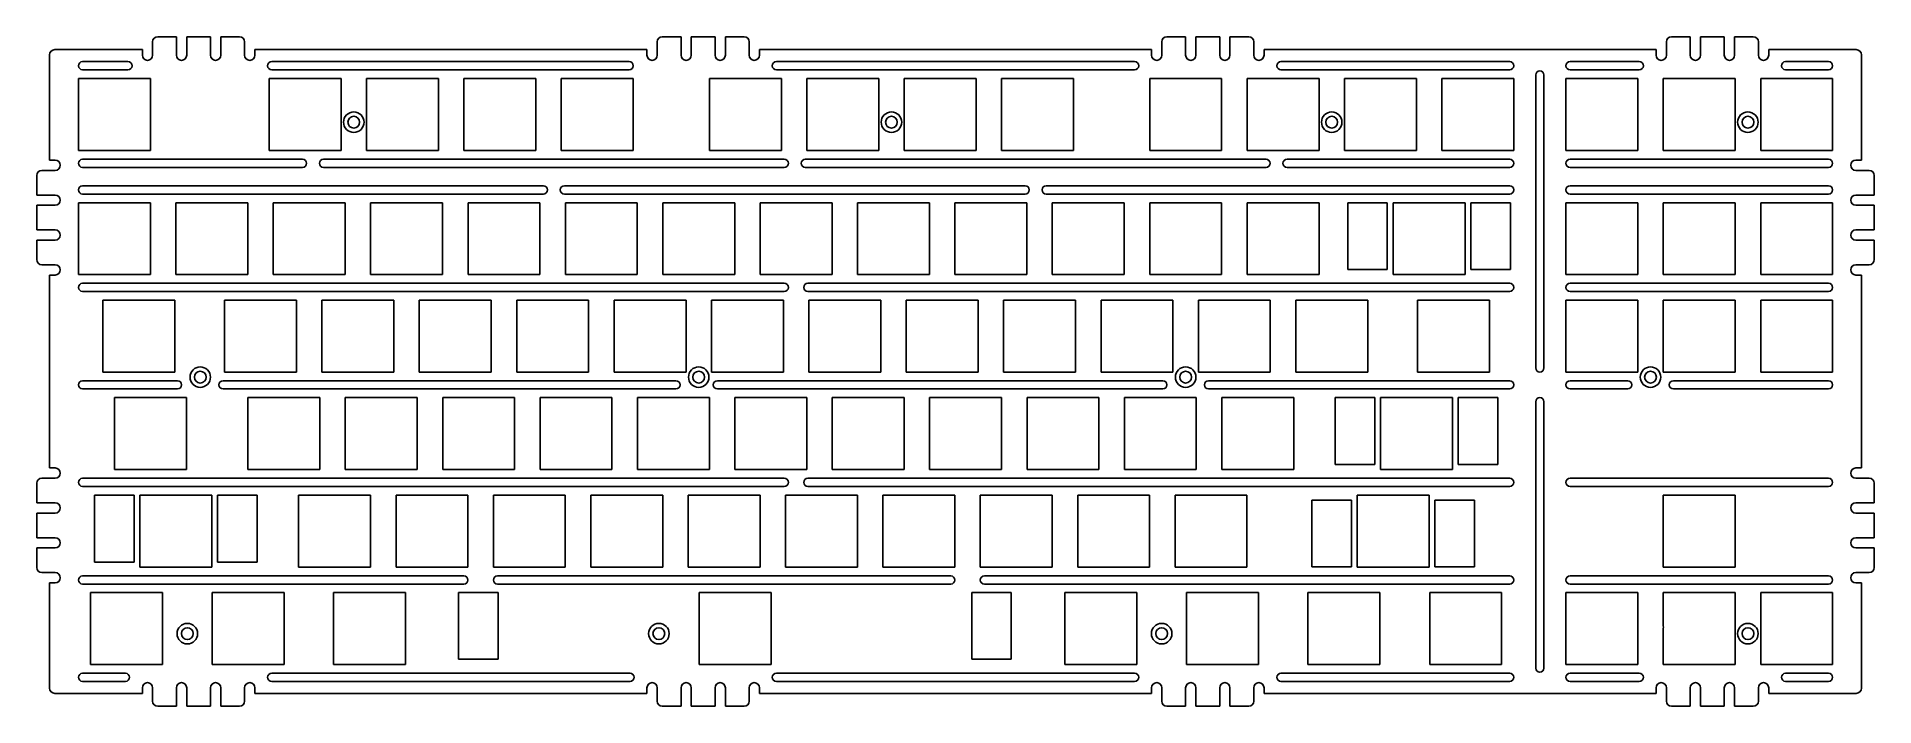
# Model space of a CAD drawing. Header units: inches. Extents: x -198 to 161, y -115 to 15.
import ezdxf

# ---------------------------------------------------------------- set-up
doc = ezdxf.new("R2010")
doc.units = ezdxf.units.IN
doc.header["$LTSCALE"] = 1.21
doc.header["$MEASUREMENT"] = 0
doc.layers.get('0').update_dxf_attribs({"linetype": 'CONTINUOUS'})

msp = doc.modelspace()

# ---------------------------------------------------------------- linework, layer by layer
at = {"color": 7, "linetype": 'Continuous'}
for p, q in [((-173.96, 15.29), (-170.31, 15.29)), ((-170.31, 15.29), (-170.31, 11.69)), ((-168.31, 11.69), (-168.31, 15.29)), ((-168.31, 15.29), (-163.66, 15.29)), ((-163.66, 15.29), (-163.66, 11.69)), ((-161.66, 11.69), (-161.66, 15.29)), ((-161.66, 15.29), (-158.01, 15.29)), ((-75.51, 15.29), (-71.86, 15.29)), ((-71.86, 15.29), (-71.86, 11.69)), ((-69.86, 11.69), (-69.86, 15.29)), ((-69.86, 15.29), (-65.21, 15.29)), ((-65.21, 15.29), (-65.21, 11.69)), ((-63.21, 11.69), (-63.21, 15.29)), ((-63.21, 15.29), (-59.56, 15.29)), ((22.94, 15.29), (26.59, 15.29)), ((26.59, 15.29), (26.59, 11.69)), ((28.59, 11.69), (28.59, 15.29)), ((28.59, 15.29), (33.24, 15.29)), ((33.24, 15.29), (33.24, 11.69)), ((35.24, 11.69), (35.24, 15.29)), ((35.24, 15.29), (38.89, 15.29)), ((121.39, 15.29), (125.04, 15.29)), ((125.04, 15.29), (125.04, 11.69)), ((127.04, 15.29), (131.69, 15.29)), ((127.04, 11.69), (127.04, 15.29)), ((131.69, 15.29), (131.69, 11.69)), ((133.69, 15.29), (137.34, 15.29)), ((133.69, 11.69), (133.69, 15.29)), ((-195.06, 11.79), (-195.06, -8.76)), ((-176.96, 12.79), (-194.06, 12.79)), ((-176.96, 11.69), (-176.96, 12.79)), ((-174.96, 11.69), (-174.96, 14.29)), ((-157.01, 14.29), (-157.01, 11.69)), ((-155.01, 11.69), (-155.01, 12.79)), ((-78.51, 12.79), (-155.01, 12.79)), ((-78.51, 11.69), (-78.51, 12.79)), ((-76.51, 11.69), (-76.51, 14.29)), ((-58.56, 14.29), (-58.56, 11.69)), ((-56.56, 11.69), (-56.56, 12.79)), ((19.94, 12.79), (-56.56, 12.79)), ((19.94, 11.69), (19.94, 12.79)), ((21.94, 11.69), (21.94, 14.29)), ((39.89, 14.29), (39.89, 11.69)), ((41.89, 11.69), (41.89, 12.79)), ((118.39, 12.79), (41.89, 12.79)), ((118.39, 11.69), (118.39, 12.79)), ((120.39, 11.69), (120.39, 14.29)), ((138.34, 14.29), (138.34, 11.69)), ((157.44, 12.79), (140.34, 12.79)), ((140.34, 11.69), (140.34, 12.79)), ((158.44, -8.76), (158.44, 11.79)), ((-188.62, 10.44), (-179.76, 10.44)), ((-179.76, 8.84), (-188.62, 8.84)), ((-151.71, 10.44), (-81.99, 10.44)), ((-81.99, 8.84), (-151.71, 8.84)), ((-53.26, 10.44), (16.64, 10.44)), ((16.64, 8.84), (-53.26, 8.84)), ((45.19, 10.44), (89.81, 10.44)), ((89.81, 8.84), (45.19, 8.84)), ((94.89, -49.26), (94.89, 7.85)), ((96.49, 7.85), (96.49, -49.26)), ((101.58, 10.44), (115.09, 10.44)), ((115.09, 8.84), (101.58, 8.84)), ((143.64, 10.44), (152.01, 10.44)), ((152.01, 8.84), (143.64, 8.84)), ((-189.42, 7.15), (-189.42, -6.88)), ((-175.39, 7.15), (-189.42, 7.15)), ((-175.39, -6.88), (-175.39, 7.15)), ((-152.22, 7.15), (-152.22, -6.88)), ((-138.19, 7.15), (-152.22, 7.15)), ((-138.19, -6.88), (-138.19, 7.15)), ((-133.22, 7.15), (-133.22, -6.88)), ((-119.19, 7.15), (-133.22, 7.15)), ((-119.19, -6.88), (-119.19, 7.15)), ((-114.22, 7.15), (-114.22, -6.88)), ((-100.19, 7.15), (-114.22, 7.15)), ((-100.19, -6.88), (-100.19, 7.15)), ((-95.22, 7.15), (-95.22, -6.88)), ((-81.19, 7.15), (-95.22, 7.15)), ((-81.19, -6.88), (-81.19, 7.15)), ((-66.32, 7.15), (-66.32, -6.88)), ((-52.29, 7.15), (-66.32, 7.15)), ((-52.29, -6.88), (-52.29, 7.15)), ((-47.32, 7.15), (-47.32, -6.88)), ((-33.29, 7.15), (-47.32, 7.15)), ((-33.29, -6.88), (-33.29, 7.15)), ((-28.32, 7.15), (-28.32, -6.88)), ((-14.29, 7.15), (-28.32, 7.15)), ((-14.29, -6.88), (-14.29, 7.15)), ((-9.32, 7.15), (-9.32, -6.88)), ((4.71, 7.15), (-9.32, 7.15)), ((4.71, -6.88), (4.71, 7.15)), ((19.58, 7.15), (19.58, -6.88)), ((33.61, 7.15), (19.58, 7.15)), ((33.61, -6.88), (33.61, 7.15)), ((38.58, 7.15), (38.58, -6.88)), ((52.61, 7.15), (38.58, 7.15)), ((52.61, -6.88), (52.61, 7.15)), ((71.61, 7.15), (57.58, 7.15)), ((57.58, 7.15), (57.58, -6.88)), ((71.61, -6.88), (71.61, 7.15)), ((90.61, 7.15), (76.58, 7.15)), ((76.58, 7.15), (76.58, -6.88)), ((90.61, -6.88), (90.61, 7.15)), ((114.81, 7.15), (100.78, 7.15)), ((100.78, 7.15), (100.78, -6.88)), ((114.81, -6.88), (114.81, 7.15)), ((133.81, 7.15), (119.78, 7.15)), ((119.78, 7.15), (119.78, -6.88)), ((133.81, -6.88), (133.81, 7.15)), ((152.81, 7.15), (138.78, 7.15)), ((138.78, 7.15), (138.78, -6.88)), ((152.81, -6.88), (152.81, 7.15)), ((-189.42, -6.88), (-175.39, -6.88)), ((-152.22, -6.88), (-138.19, -6.88)), ((-133.22, -6.88), (-119.19, -6.88)), ((-114.22, -6.88), (-100.19, -6.88)), ((-95.22, -6.88), (-81.19, -6.88)), ((-66.32, -6.88), (-52.29, -6.88)), ((-47.32, -6.88), (-33.29, -6.88)), ((-28.32, -6.88), (-14.29, -6.88)), ((-9.32, -6.88), (4.71, -6.88)), ((19.58, -6.88), (33.61, -6.88)), ((38.58, -6.88), (52.61, -6.88)), ((57.58, -6.88), (71.61, -6.88)), ((76.58, -6.88), (90.61, -6.88)), ((100.78, -6.88), (114.81, -6.88)), ((119.78, -6.88), (133.81, -6.88)), ((138.78, -6.88), (152.81, -6.88)), ((-193.96, -8.76), (-195.06, -8.76)), ((-188.62, -8.57), (-145.72, -8.57)), ((-145.72, -10.17), (-188.62, -10.17)), ((-141.62, -8.57), (-51.72, -8.57)), ((-51.72, -10.17), (-141.62, -10.17)), ((-47.62, -8.57), (42.28, -8.57)), ((42.28, -10.17), (-47.62, -10.17)), ((46.38, -8.57), (89.81, -8.57)), ((89.81, -10.17), (46.38, -10.17)), ((101.58, -8.57), (152.01, -8.57)), ((152.01, -10.17), (101.58, -10.17)), ((157.34, -8.76), (158.44, -8.76)), ((-197.56, -15.56), (-197.56, -11.76)), ((-196.56, -10.76), (-193.96, -10.76)), ((-188.62, -13.76), (-98.72, -13.76)), ((-94.62, -13.76), (-4.72, -13.76)), ((-0.62, -13.76), (89.81, -13.76)), ((101.58, -13.76), (152.01, -13.76)), ((157.34, -10.76), (159.94, -10.76)), ((160.94, -15.56), (160.94, -11.76)), ((-193.96, -15.56), (-197.56, -15.56)), ((-197.56, -22.36), (-197.56, -17.56)), ((-197.56, -17.56), (-193.96, -17.56)), ((-189.42, -17.05), (-189.42, -31.08)), ((-175.39, -17.05), (-189.42, -17.05)), ((-98.72, -15.36), (-188.62, -15.36)), ((-175.39, -31.08), (-175.39, -17.05)), ((-170.42, -17.05), (-170.42, -31.08)), ((-156.39, -17.05), (-170.42, -17.05)), ((-156.39, -31.08), (-156.39, -17.05)), ((-151.42, -17.05), (-151.42, -31.08)), ((-137.39, -17.05), (-151.42, -17.05)), ((-137.39, -31.08), (-137.39, -17.05)), ((-132.42, -17.05), (-132.42, -31.08)), ((-118.39, -17.05), (-132.42, -17.05)), ((-118.39, -31.08), (-118.39, -17.05)), ((-113.42, -17.05), (-113.42, -31.08)), ((-99.39, -17.05), (-113.42, -17.05)), ((-99.39, -31.08), (-99.39, -17.05)), ((-4.72, -15.36), (-94.62, -15.36)), ((-94.42, -17.05), (-94.42, -31.08)), ((-80.39, -17.05), (-94.42, -17.05)), ((-80.39, -31.08), (-80.39, -17.05)), ((-75.42, -17.05), (-75.42, -31.08)), ((-61.39, -17.05), (-75.42, -17.05)), ((-61.39, -31.08), (-61.39, -17.05)), ((-56.42, -17.05), (-56.42, -31.08)), ((-42.39, -17.05), (-56.42, -17.05)), ((-42.39, -31.08), (-42.39, -17.05)), ((-37.42, -17.05), (-37.42, -31.08)), ((-23.39, -17.05), (-37.42, -17.05)), ((-23.39, -31.08), (-23.39, -17.05)), ((-18.42, -17.05), (-18.42, -31.08)), ((-4.39, -17.05), (-18.42, -17.05)), ((-4.39, -31.08), (-4.39, -17.05)), ((89.81, -15.36), (-0.62, -15.36)), ((0.58, -17.05), (0.58, -31.08)), ((14.61, -17.05), (0.58, -17.05)), ((14.61, -31.08), (14.61, -17.05)), ((19.58, -17.05), (19.58, -31.08)), ((33.61, -17.05), (19.58, -17.05)), ((33.61, -31.08), (33.61, -17.05)), ((52.61, -17.05), (38.58, -17.05)), ((38.58, -17.05), (38.58, -31.08)), ((52.61, -31.08), (52.61, -17.05)), ((58.24, -17.06), (65.94, -17.06)), ((58.24, -30.06), (58.24, -17.06)), ((65.94, -17.06), (65.94, -30.06)), ((81.11, -17.05), (67.08, -17.05)), ((67.08, -17.05), (67.08, -31.08)), ((81.11, -31.08), (81.11, -17.05)), ((82.24, -17.06), (89.94, -17.06)), ((82.24, -30.06), (82.24, -17.06)), ((89.94, -17.06), (89.94, -30.06)), ((114.81, -17.05), (100.78, -17.05)), ((100.78, -17.05), (100.78, -31.08)), ((152.01, -15.36), (101.58, -15.36)), ((114.81, -31.08), (114.81, -17.05)), ((133.81, -17.05), (119.78, -17.05)), ((119.78, -17.05), (119.78, -31.08)), ((133.81, -31.08), (133.81, -17.05)), ((152.81, -17.05), (138.78, -17.05)), ((138.78, -17.05), (138.78, -31.08)), ((152.81, -31.08), (152.81, -17.05)), ((160.94, -15.56), (157.34, -15.56)), ((157.34, -17.56), (160.94, -17.56)), ((160.94, -22.36), (160.94, -17.56)), ((-193.96, -22.36), (-197.56, -22.36)), ((-197.56, -28.16), (-197.56, -24.36)), ((-197.56, -24.36), (-193.96, -24.36)), ((160.94, -22.36), (157.34, -22.36)), ((157.34, -24.36), (160.94, -24.36)), ((160.94, -28.16), (160.94, -24.36)), ((-193.96, -29.16), (-196.56, -29.16)), ((-195.06, -31.16), (-195.06, -68.76)), ((-193.96, -31.16), (-195.06, -31.16)), ((-189.42, -31.08), (-175.39, -31.08)), ((-170.42, -31.08), (-156.39, -31.08)), ((-151.42, -31.08), (-137.39, -31.08)), ((-132.42, -31.08), (-118.39, -31.08)), ((-113.42, -31.08), (-99.39, -31.08)), ((-94.42, -31.08), (-80.39, -31.08)), ((-75.42, -31.08), (-61.39, -31.08)), ((-56.42, -31.08), (-42.39, -31.08)), ((-37.42, -31.08), (-23.39, -31.08)), ((-18.42, -31.08), (-4.39, -31.08)), ((0.58, -31.08), (14.61, -31.08)), ((19.58, -31.08), (33.61, -31.08)), ((38.58, -31.08), (52.61, -31.08)), ((65.94, -30.06), (58.24, -30.06)), ((67.08, -31.08), (81.11, -31.08)), ((89.94, -30.06), (82.24, -30.06)), ((100.78, -31.08), (114.81, -31.08)), ((119.78, -31.08), (133.81, -31.08)), ((138.78, -31.08), (152.81, -31.08)), ((159.94, -29.16), (157.34, -29.16)), ((157.34, -31.16), (158.44, -31.16)), ((158.44, -68.76), (158.44, -31.16)), ((-188.62, -32.77), (-51.71, -32.77)), ((-51.71, -34.37), (-188.62, -34.37)), ((-47.11, -32.77), (89.81, -32.77)), ((89.81, -34.37), (-47.11, -34.37)), ((101.58, -32.77), (152.01, -32.77)), ((152.01, -34.37), (101.58, -34.37)), ((-184.67, -36.05), (-184.67, -50.08)), ((-170.64, -36.05), (-184.67, -36.05)), ((-170.64, -50.08), (-170.64, -36.05)), ((-160.92, -36.05), (-160.92, -50.08)), ((-146.89, -36.05), (-160.92, -36.05)), ((-146.89, -50.08), (-146.89, -36.05)), ((-141.92, -36.05), (-141.92, -50.08)), ((-127.89, -36.05), (-141.92, -36.05)), ((-127.89, -50.08), (-127.89, -36.05)), ((-122.92, -36.05), (-122.92, -50.08)), ((-108.89, -36.05), (-122.92, -36.05)), ((-108.89, -50.08), (-108.89, -36.05)), ((-103.92, -36.05), (-103.92, -50.08)), ((-89.89, -36.05), (-103.92, -36.05)), ((-89.89, -50.08), (-89.89, -36.05)), ((-84.92, -36.05), (-84.92, -50.08)), ((-70.89, -36.05), (-84.92, -36.05)), ((-70.89, -50.08), (-70.89, -36.05)), ((-65.92, -36.05), (-65.92, -50.08)), ((-51.89, -36.05), (-65.92, -36.05)), ((-51.89, -50.08), (-51.89, -36.05)), ((-46.92, -36.05), (-46.92, -50.08)), ((-32.89, -36.05), (-46.92, -36.05)), ((-32.89, -50.08), (-32.89, -36.05)), ((-27.92, -36.05), (-27.92, -50.08)), ((-13.89, -36.05), (-27.92, -36.05)), ((-13.89, -50.08), (-13.89, -36.05)), ((-8.92, -36.05), (-8.92, -50.08)), ((5.11, -36.05), (-8.92, -36.05)), ((5.11, -50.08), (5.11, -36.05)), ((24.11, -36.05), (10.08, -36.05)), ((10.08, -36.05), (10.08, -50.08)), ((24.11, -50.08), (24.11, -36.05)), ((43.11, -36.05), (29.08, -36.05)), ((29.08, -36.05), (29.08, -50.08)), ((43.11, -50.08), (43.11, -36.05)), ((62.11, -36.05), (48.08, -36.05)), ((48.08, -36.05), (48.08, -50.08)), ((62.11, -50.08), (62.11, -36.05)), ((85.86, -36.05), (71.83, -36.05)), ((71.83, -36.05), (71.83, -50.08)), ((85.86, -50.08), (85.86, -36.05)), ((114.81, -36.05), (100.78, -36.05)), ((100.78, -36.05), (100.78, -50.08)), ((114.81, -50.08), (114.81, -36.05)), ((133.81, -36.05), (119.78, -36.05)), ((119.78, -36.05), (119.78, -50.08)), ((133.81, -50.08), (133.81, -36.05)), ((152.81, -36.05), (138.78, -36.05)), ((138.78, -36.05), (138.78, -50.08)), ((152.81, -50.08), (152.81, -36.05)), ((-184.67, -50.08), (-170.64, -50.08)), ((-160.92, -50.08), (-146.89, -50.08)), ((-141.92, -50.08), (-127.89, -50.08)), ((-122.92, -50.08), (-108.89, -50.08)), ((-103.92, -50.08), (-89.89, -50.08)), ((-84.92, -50.08), (-70.89, -50.08)), ((-65.92, -50.08), (-51.89, -50.08)), ((-46.92, -50.08), (-32.89, -50.08)), ((-27.92, -50.08), (-13.89, -50.08)), ((-8.92, -50.08), (5.11, -50.08)), ((10.08, -50.08), (24.11, -50.08)), ((29.08, -50.08), (43.11, -50.08)), ((48.08, -50.08), (62.11, -50.08)), ((71.83, -50.08), (85.86, -50.08)), ((100.78, -50.08), (114.81, -50.08)), ((119.78, -50.08), (133.81, -50.08)), ((138.78, -50.08), (152.81, -50.08)), ((-188.62, -51.76), (-170.11, -51.76)), ((-170.11, -53.36), (-188.62, -53.36)), ((-161.21, -51.76), (-72.86, -51.76)), ((-72.86, -53.36), (-161.21, -53.36)), ((-64.76, -51.76), (22.14, -51.76)), ((22.14, -53.36), (-64.76, -53.36)), ((31.04, -51.76), (89.81, -51.76)), ((89.81, -53.36), (31.04, -53.36)), ((101.58, -51.76), (112.84, -51.76)), ((112.84, -53.36), (101.58, -53.36)), ((121.74, -51.76), (152.01, -51.76)), ((152.01, -53.36), (121.74, -53.36)), ((-182.39, -55.05), (-182.39, -69.08)), ((-168.36, -55.05), (-182.39, -55.05)), ((-168.36, -69.08), (-168.36, -55.05)), ((-156.36, -55.05), (-156.36, -69.08)), ((-142.33, -55.05), (-156.36, -55.05)), ((-142.33, -69.08), (-142.33, -55.05)), ((-137.36, -55.05), (-137.36, -69.08)), ((-123.33, -55.05), (-137.36, -55.05)), ((-123.33, -69.08), (-123.33, -55.05)), ((-118.36, -55.05), (-118.36, -69.08)), ((-104.33, -55.05), (-118.36, -55.05)), ((-104.33, -69.08), (-104.33, -55.05)), ((-99.36, -55.05), (-99.36, -69.08)), ((-85.33, -55.05), (-99.36, -55.05)), ((-85.33, -69.08), (-85.33, -55.05)), ((-80.36, -55.05), (-80.36, -69.08)), ((-66.33, -55.05), (-80.36, -55.05)), ((-66.33, -69.08), (-66.33, -55.05)), ((-61.36, -55.05), (-61.36, -69.08)), ((-47.33, -55.05), (-61.36, -55.05)), ((-47.33, -69.08), (-47.33, -55.05)), ((-42.36, -55.05), (-42.36, -69.08)), ((-28.33, -55.05), (-42.36, -55.05)), ((-28.33, -69.08), (-28.33, -55.05)), ((-23.36, -55.05), (-23.36, -69.08)), ((-9.33, -55.05), (-23.36, -55.05)), ((-9.33, -69.08), (-9.33, -55.05)), ((9.67, -55.05), (-4.36, -55.05)), ((-4.36, -55.05), (-4.36, -69.08)), ((9.67, -69.08), (9.67, -55.05)), ((28.67, -55.05), (14.64, -55.05)), ((14.64, -55.05), (14.64, -69.08)), ((28.67, -69.08), (28.67, -55.05)), ((47.67, -55.05), (33.64, -55.05)), ((33.64, -55.05), (33.64, -69.08)), ((47.67, -69.08), (47.67, -55.05)), ((55.77, -55.06), (63.47, -55.06)), ((55.77, -68.06), (55.77, -55.06)), ((63.47, -55.06), (63.47, -68.06)), ((78.63, -55.05), (64.6, -55.05)), ((64.6, -55.05), (64.6, -69.08)), ((78.63, -69.08), (78.63, -55.05)), ((79.77, -55.06), (87.47, -55.06)), ((79.77, -68.06), (79.77, -55.06)), ((87.47, -55.06), (87.47, -68.06)), ((94.89, -107.78), (94.89, -55.86)), ((96.49, -55.86), (96.49, -107.78)), ((63.47, -68.06), (55.77, -68.06)), ((87.47, -68.06), (79.77, -68.06)), ((-196.56, -70.76), (-193.96, -70.76)), ((-193.96, -68.76), (-195.06, -68.76)), ((-188.62, -70.77), (-51.71, -70.77)), ((-182.39, -69.08), (-168.36, -69.08)), ((-156.36, -69.08), (-142.33, -69.08)), ((-137.36, -69.08), (-123.33, -69.08)), ((-118.36, -69.08), (-104.33, -69.08)), ((-99.36, -69.08), (-85.33, -69.08)), ((-80.36, -69.08), (-66.33, -69.08)), ((-61.36, -69.08), (-47.33, -69.08)), ((-47.11, -70.77), (89.81, -70.77)), ((-42.36, -69.08), (-28.33, -69.08)), ((-23.36, -69.08), (-9.33, -69.08)), ((-4.36, -69.08), (9.67, -69.08)), ((14.64, -69.08), (28.67, -69.08)), ((33.64, -69.08), (47.67, -69.08)), ((64.6, -69.08), (78.63, -69.08)), ((101.58, -70.77), (152.01, -70.77)), ((157.34, -68.76), (158.44, -68.76)), ((157.34, -70.76), (159.94, -70.76)), ((-197.56, -75.56), (-197.56, -71.76)), ((-51.71, -72.37), (-188.62, -72.37)), ((-186.28, -87.1), (-186.28, -74.1)), ((-186.28, -74.1), (-178.58, -74.1)), ((-178.58, -74.1), (-178.58, -87.1)), ((-177.45, -74.09), (-177.45, -88.12)), ((-163.42, -74.09), (-177.45, -74.09)), ((-163.42, -88.12), (-163.42, -74.09)), ((-162.28, -87.1), (-162.28, -74.1)), ((-162.28, -74.1), (-154.58, -74.1)), ((-154.58, -74.1), (-154.58, -87.1)), ((-146.47, -74.05), (-146.47, -88.08)), ((-132.44, -74.05), (-146.47, -74.05)), ((-132.44, -88.08), (-132.44, -74.05)), ((-127.47, -74.05), (-127.47, -88.08)), ((-113.44, -74.05), (-127.47, -74.05)), ((-113.44, -88.08), (-113.44, -74.05)), ((-108.47, -74.05), (-108.47, -88.08)), ((-94.44, -74.05), (-108.47, -74.05)), ((-94.44, -88.08), (-94.44, -74.05)), ((-89.47, -74.05), (-89.47, -88.08)), ((-75.44, -74.05), (-89.47, -74.05)), ((-75.44, -88.08), (-75.44, -74.05)), ((-70.47, -74.05), (-70.47, -88.08)), ((-56.44, -74.05), (-70.47, -74.05)), ((-56.44, -88.08), (-56.44, -74.05)), ((-51.47, -74.05), (-51.47, -88.08)), ((-37.44, -74.05), (-51.47, -74.05)), ((89.81, -72.37), (-47.11, -72.37)), ((-37.44, -88.08), (-37.44, -74.05)), ((-18.44, -74.05), (-32.47, -74.05)), ((-32.47, -74.05), (-32.47, -88.08)), ((-18.44, -88.08), (-18.44, -74.05)), ((0.56, -74.05), (-13.47, -74.05)), ((-13.47, -74.05), (-13.47, -88.08)), ((0.56, -88.08), (0.56, -74.05)), ((19.56, -74.05), (5.53, -74.05)), ((5.53, -74.05), (5.53, -88.08)), ((19.56, -88.08), (19.56, -74.05)), ((38.56, -74.05), (24.53, -74.05)), ((24.53, -74.05), (24.53, -88.08)), ((38.56, -88.08), (38.56, -74.05)), ((51.22, -75.06), (58.92, -75.06)), ((51.22, -88.06), (51.22, -75.06)), ((58.92, -75.06), (58.92, -88.06)), ((74.08, -74.05), (60.05, -74.05)), ((60.05, -74.05), (60.05, -88.08)), ((74.08, -88.08), (74.08, -74.05)), ((75.22, -75.06), (82.92, -75.06)), ((75.22, -88.06), (75.22, -75.06)), ((82.92, -75.06), (82.92, -88.06)), ((152.01, -72.37), (101.58, -72.37)), ((133.81, -74.05), (119.78, -74.05)), ((119.78, -74.05), (119.78, -88.08)), ((133.81, -88.08), (133.81, -74.05)), ((160.94, -75.56), (160.94, -71.76)), ((-193.96, -75.56), (-197.56, -75.56)), ((-197.56, -82.36), (-197.56, -77.56)), ((-197.56, -77.56), (-193.96, -77.56)), ((160.94, -75.56), (157.34, -75.56)), ((157.34, -77.56), (160.94, -77.56)), ((160.94, -82.36), (160.94, -77.56)), ((-193.96, -82.36), (-197.56, -82.36)), ((160.94, -82.36), (157.34, -82.36)), ((-197.56, -88.16), (-197.56, -84.36)), ((-197.56, -84.36), (-193.96, -84.36)), ((157.34, -84.36), (160.94, -84.36)), ((160.94, -88.16), (160.94, -84.36)), ((-193.96, -89.16), (-196.56, -89.16)), ((-178.58, -87.1), (-186.28, -87.1)), ((-177.45, -88.12), (-163.42, -88.12)), ((-154.58, -87.1), (-162.28, -87.1)), ((-146.47, -88.08), (-132.44, -88.08)), ((-127.47, -88.08), (-113.44, -88.08)), ((-108.47, -88.08), (-94.44, -88.08)), ((-89.47, -88.08), (-75.44, -88.08)), ((-70.47, -88.08), (-56.44, -88.08)), ((-51.47, -88.08), (-37.44, -88.08)), ((-32.47, -88.08), (-18.44, -88.08)), ((-13.47, -88.08), (0.56, -88.08)), ((5.53, -88.08), (19.56, -88.08)), ((24.53, -88.08), (38.56, -88.08)), ((58.92, -88.06), (51.22, -88.06)), ((60.05, -88.08), (74.08, -88.08)), ((82.92, -88.06), (75.22, -88.06)), ((119.78, -88.08), (133.81, -88.08)), ((159.94, -89.16), (157.34, -89.16)), ((-195.06, -91.16), (-195.06, -111.71)), ((-193.96, -91.16), (-195.06, -91.16)), ((-188.62, -89.81), (-114.24, -89.81)), ((-114.24, -91.41), (-188.62, -91.41)), ((-187.05, -93.05), (-187.05, -107.08)), ((-173.02, -93.05), (-187.05, -93.05)), ((-173.02, -107.08), (-173.02, -93.05)), ((-163.35, -93.05), (-163.35, -107.08)), ((-149.32, -93.05), (-163.35, -93.05)), ((-149.32, -107.08), (-149.32, -93.05)), ((-139.65, -93.05), (-139.65, -107.08)), ((-125.62, -93.05), (-139.65, -93.05)), ((-125.62, -107.08), (-125.62, -93.05)), ((-115.27, -106.06), (-115.27, -93.06)), ((-115.27, -93.06), (-107.57, -93.06)), ((-107.67, -89.81), (-19.24, -89.81)), ((-19.24, -91.41), (-107.67, -91.41)), ((-107.57, -93.06), (-107.57, -106.06)), ((-68.3, -93.05), (-68.3, -107.08)), ((-54.27, -93.05), (-68.3, -93.05)), ((-54.27, -107.08), (-54.27, -93.05)), ((-15.13, -93.06), (-7.43, -93.06)), ((-15.13, -106.06), (-15.13, -93.06)), ((-12.67, -89.81), (89.81, -89.81)), ((89.81, -91.41), (-12.67, -91.41)), ((-7.43, -93.06), (-7.43, -106.06)), ((17.08, -93.05), (3.05, -93.05)), ((3.05, -93.05), (3.05, -107.08)), ((17.08, -107.08), (17.08, -93.05)), ((40.78, -93.05), (26.75, -93.05)), ((26.75, -93.05), (26.75, -107.08)), ((40.78, -107.08), (40.78, -93.05)), ((64.48, -93.05), (50.45, -93.05)), ((50.45, -93.05), (50.45, -107.08)), ((64.48, -107.08), (64.48, -93.05)), ((88.23, -93.05), (74.2, -93.05)), ((74.2, -93.05), (74.2, -107.08)), ((88.23, -107.08), (88.23, -93.05)), ((114.81, -93.05), (100.78, -93.05)), ((100.78, -93.05), (100.78, -107.08)), ((101.58, -89.81), (152.01, -89.81)), ((152.01, -91.41), (101.58, -91.41)), ((114.81, -99.53), (114.81, -93.05)), ((133.81, -93.05), (119.78, -93.05)), ((119.78, -93.05), (119.78, -99.53)), ((133.81, -107.08), (133.81, -93.05)), ((152.81, -93.05), (138.78, -93.05)), ((138.78, -93.05), (138.78, -107.08)), ((152.81, -107.08), (152.81, -93.05)), ((157.34, -91.16), (158.44, -91.16)), ((158.44, -111.71), (158.44, -91.16)), ((114.81, -107.08), (114.81, -100.08)), ((119.78, -100.08), (119.78, -107.08)), ((-187.05, -107.08), (-173.02, -107.08)), ((-163.35, -107.08), (-149.32, -107.08)), ((-139.65, -107.08), (-125.62, -107.08)), ((-107.57, -106.06), (-115.27, -106.06)), ((-68.3, -107.08), (-54.27, -107.08)), ((-7.43, -106.06), (-15.13, -106.06)), ((3.05, -107.08), (17.08, -107.08)), ((26.75, -107.08), (40.78, -107.08)), ((50.45, -107.08), (64.48, -107.08)), ((74.2, -107.08), (88.23, -107.08)), ((100.78, -107.08), (114.81, -107.08)), ((119.78, -107.08), (133.81, -107.08)), ((138.78, -107.08), (152.81, -107.08)), ((-188.62, -108.77), (-180.26, -108.77)), ((-180.26, -110.37), (-188.62, -110.37)), ((-151.71, -108.77), (-81.81, -108.77)), ((-81.81, -110.37), (-151.71, -110.37)), ((-53.26, -108.77), (16.64, -108.77)), ((16.64, -110.37), (-53.26, -110.37)), ((45.19, -108.77), (89.81, -108.77)), ((89.81, -110.37), (45.19, -110.37)), ((101.58, -108.77), (115.09, -108.77)), ((115.09, -110.37), (101.58, -110.37)), ((143.64, -108.77), (152.01, -108.77)), ((152.01, -110.37), (143.64, -110.37)), ((-194.06, -112.71), (-176.96, -112.71)), ((-176.96, -111.61), (-176.96, -112.71)), ((-174.96, -114.21), (-174.96, -111.61)), ((-170.31, -111.61), (-170.31, -115.21)), ((-168.31, -115.21), (-168.31, -111.61)), ((-163.66, -111.61), (-163.66, -115.21)), ((-161.66, -115.21), (-161.66, -111.61)), ((-157.01, -111.61), (-157.01, -114.21)), ((-155.01, -111.61), (-155.01, -112.71)), ((-155.01, -112.71), (-78.51, -112.71)), ((-78.51, -111.61), (-78.51, -112.71)), ((-76.51, -114.21), (-76.51, -111.61)), ((-71.86, -111.61), (-71.86, -115.21)), ((-69.86, -115.21), (-69.86, -111.61)), ((-65.21, -111.61), (-65.21, -115.21)), ((-63.21, -115.21), (-63.21, -111.61)), ((-58.56, -111.61), (-58.56, -114.21)), ((-56.56, -111.61), (-56.56, -112.71)), ((-56.56, -112.71), (19.94, -112.71)), ((19.94, -111.61), (19.94, -112.71)), ((21.94, -114.21), (21.94, -111.61)), ((26.59, -111.61), (26.59, -115.21)), ((28.59, -115.21), (28.59, -111.61)), ((33.24, -111.61), (33.24, -115.21)), ((35.24, -115.21), (35.24, -111.61)), ((39.89, -111.61), (39.89, -114.21)), ((41.89, -111.61), (41.89, -112.71)), ((41.89, -112.71), (118.39, -112.71)), ((118.39, -111.61), (118.39, -112.71)), ((120.39, -114.21), (120.39, -111.61)), ((125.04, -111.61), (125.04, -115.21)), ((127.04, -115.21), (127.04, -111.61)), ((131.69, -111.61), (131.69, -115.21)), ((133.69, -115.21), (133.69, -111.61)), ((138.34, -111.61), (138.34, -114.21)), ((140.34, -111.61), (140.34, -112.71)), ((140.34, -112.71), (157.44, -112.71)), ((-173.96, -115.21), (-170.31, -115.21)), ((-168.31, -115.21), (-163.66, -115.21)), ((-161.66, -115.21), (-158.01, -115.21)), ((-75.51, -115.21), (-71.86, -115.21)), ((-69.86, -115.21), (-65.21, -115.21)), ((-63.21, -115.21), (-59.56, -115.21)), ((22.94, -115.21), (26.59, -115.21)), ((28.59, -115.21), (33.24, -115.21)), ((35.24, -115.21), (38.89, -115.21)), ((121.39, -115.21), (125.04, -115.21)), ((127.04, -115.21), (131.69, -115.21)), ((133.69, -115.21), (137.34, -115.21))]:
    msp.add_line(p, q, dxfattribs=at)
for centre in [(-135.71, -1.36), (-30.81, -1.36), (55.09, -1.36), (136.29, -1.36), (-165.66, -51.06), (-68.41, -51.06), (26.59, -51.06), (117.29, -51.06), (-168.18, -101.06), (-76.18, -101.06), (21.92, -101.06), (136.29, -101.06)]:
    msp.add_circle(centre, 2)
for centre in [(-135.71, -1.36), (-30.81, -1.36), (55.09, -1.36), (136.29, -1.36), (-165.66, -51.06), (-68.41, -51.06), (26.59, -51.06), (117.29, -51.06), (-168.18, -101.06), (-76.18, -101.06), (21.92, -101.06), (136.29, -101.06)]:
    msp.add_circle(centre, 1.15, dxfattribs=at)
for centre, radius, start, end in [((-173.96, 14.29), 1, 90, 180), ((-158.01, 14.29), 1, 0, 90), ((-75.51, 14.29), 1, 90, 180), ((-59.56, 14.29), 1, 0, 90), ((22.94, 14.29), 1, 90, 180), ((38.89, 14.29), 1, 0, 90), ((121.39, 14.29), 1, 90, 180), ((137.34, 14.29), 1, 0, 90), ((-194.06, 11.79), 1, 90, 180), ((-175.96, 11.69), 1, 180, 0), ((-169.31, 11.69), 1, 180, 0), ((-162.66, 11.69), 1, 180, 0), ((-156.01, 11.69), 1, 180, 0), ((-77.51, 11.69), 1, 180, 0), ((-70.86, 11.69), 1, 180, 0), ((-64.21, 11.69), 1, 180, 0), ((-57.56, 11.69), 1, 180, 0), ((20.94, 11.69), 1, 180, 0), ((27.59, 11.69), 1, 180, 0), ((34.24, 11.69), 1, 180, 0), ((40.89, 11.69), 1, 180, 0), ((119.39, 11.69), 1, 180, 0), ((126.04, 11.69), 1, 180, 0), ((132.69, 11.69), 1, 180, 0), ((139.34, 11.69), 1, 180, 0), ((157.44, 11.79), 1, 0, 90), ((-188.62, 9.64), 0.8, 90, 270), ((-179.76, 9.64), 0.8, 270, 90), ((-151.71, 9.64), 0.8, 90, 270), ((-81.99, 9.64), 0.8, 270, 90), ((-53.26, 9.64), 0.8, 90, 270), ((16.64, 9.64), 0.8, 270, 90), ((45.19, 9.64), 0.8, 90, 270), ((89.81, 9.64), 0.8, 270, 90), ((95.69, 7.85), 0.8, 0, 180), ((101.58, 9.64), 0.8, 90, 270), ((115.09, 9.64), 0.8, 270, 90), ((143.64, 9.64), 0.8, 90, 270), ((152.01, 9.64), 0.8, 270, 90), ((-193.96, -9.76), 1, 270, 90), ((-188.62, -9.37), 0.8, 90, 270), ((-145.72, -9.37), 0.8, 270, 90), ((-141.62, -9.37), 0.8, 90, 270), ((-51.72, -9.37), 0.8, 270, 90), ((-47.62, -9.37), 0.8, 90, 270), ((42.28, -9.37), 0.8, 270, 90), ((46.38, -9.37), 0.8, 90, 270), ((89.81, -9.37), 0.8, 270, 90), ((101.58, -9.37), 0.8, 90, 270), ((152.01, -9.37), 0.8, 270, 90), ((157.34, -9.76), 1, 90, 270), ((-196.56, -11.76), 1, 90, 180), ((-188.62, -14.56), 0.8, 90, 270), ((-98.72, -14.56), 0.8, 270, 90), ((-94.62, -14.56), 0.8, 90, 270), ((-4.72, -14.56), 0.8, 270, 90), ((-0.62, -14.56), 0.8, 90, 270), ((89.81, -14.56), 0.8, 270, 90), ((101.58, -14.56), 0.8, 90, 270), ((152.01, -14.56), 0.8, 270, 90), ((159.94, -11.76), 1, 0, 90), ((-193.96, -16.56), 1, 270, 90), ((157.34, -16.56), 1, 90, 270), ((-193.96, -23.36), 1, 270, 90), ((157.34, -23.36), 1, 90, 270), ((-196.56, -28.16), 1, 180, 270), ((159.94, -28.16), 1, 270, 0), ((-193.96, -30.16), 1, 270, 90), ((157.34, -30.16), 1, 90, 270), ((-188.62, -33.57), 0.8, 90, 270), ((-51.71, -33.57), 0.8, 270, 90), ((-47.11, -33.57), 0.8, 90, 270), ((89.81, -33.57), 0.8, 270, 90), ((101.58, -33.57), 0.8, 90, 270), ((152.01, -33.57), 0.8, 270, 90), ((95.69, -49.26), 0.8, 180, 0), ((-188.62, -52.56), 0.8, 90, 270), ((-170.11, -52.56), 0.8, 270, 90), ((-161.21, -52.56), 0.8, 90, 270), ((-72.86, -52.56), 0.8, 270, 90), ((-64.76, -52.56), 0.8, 90, 270), ((22.14, -52.56), 0.8, 270, 90), ((31.04, -52.56), 0.8, 90, 270), ((89.81, -52.56), 0.8, 270, 90), ((101.58, -52.56), 0.8, 90, 270), ((112.84, -52.56), 0.8, 270, 90), ((121.74, -52.56), 0.8, 90, 270), ((152.01, -52.56), 0.8, 270, 90), ((95.69, -55.86), 0.8, 0, 180), ((-196.56, -71.76), 1, 90, 180), ((-193.96, -69.76), 1, 270, 90), ((-188.62, -71.57), 0.8, 90, 270), ((-51.71, -71.57), 0.8, 270, 90), ((-47.11, -71.57), 0.8, 90, 270), ((89.81, -71.57), 0.8, 270, 90), ((101.58, -71.57), 0.8, 90, 270), ((152.01, -71.57), 0.8, 270, 90), ((157.34, -69.76), 1, 90, 270), ((159.94, -71.76), 1, 0, 90), ((-193.96, -76.56), 1, 270, 90), ((157.34, -76.56), 1, 90, 270), ((-193.96, -83.36), 1, 270, 90), ((157.34, -83.36), 1, 90, 270), ((-196.56, -88.16), 1, 180, 270), ((-193.96, -90.16), 1, 270, 90), ((157.34, -90.16), 1, 90, 270), ((159.94, -88.16), 1, 270, 0), ((-188.62, -90.61), 0.8, 90, 270), ((-114.24, -90.61), 0.8, 270, 90), ((-107.67, -90.61), 0.8, 90, 270), ((-19.24, -90.61), 0.8, 270, 90), ((-12.67, -90.61), 0.8, 90, 270), ((89.81, -90.61), 0.8, 270, 90), ((101.58, -90.61), 0.8, 90, 270), ((152.01, -90.61), 0.8, 270, 90), ((117.29, -99.8), 2.5, 173.7204, 186.2796), ((117.29, -99.8), 2.5, 353.7204, 6.2796), ((-188.62, -109.57), 0.8, 90, 270), ((-180.26, -109.57), 0.8, 270, 90), ((-175.96, -111.61), 1, 0, 180), ((-169.31, -111.61), 1, 0, 180), ((-162.66, -111.61), 1, 0, 180), ((-156.01, -111.61), 1, 0, 180), ((-151.71, -109.57), 0.8, 90, 270), ((-81.81, -109.57), 0.8, 270, 90), ((-77.51, -111.61), 1, 0, 180), ((-70.86, -111.61), 1, 0, 180), ((-64.21, -111.61), 1, 0, 180), ((-57.56, -111.61), 1, 0, 180), ((-53.26, -109.57), 0.8, 90, 270), ((16.64, -109.57), 0.8, 270, 90), ((20.94, -111.61), 1, 0, 180), ((27.59, -111.61), 1, 0, 180), ((34.24, -111.61), 1, 0, 180), ((40.89, -111.61), 1, 0, 180), ((45.19, -109.57), 0.8, 90, 270), ((89.81, -109.57), 0.8, 270, 90), ((95.69, -107.78), 0.8, 180, 0), ((101.58, -109.57), 0.8, 90, 270), ((115.09, -109.57), 0.8, 270, 90), ((119.39, -111.61), 1, 0, 180), ((126.04, -111.61), 1, 0, 180), ((132.69, -111.61), 1, 0, 180), ((139.34, -111.61), 1, 0, 180), ((143.64, -109.57), 0.8, 90, 270), ((152.01, -109.57), 0.8, 270, 90), ((-194.06, -111.71), 1, 180, 270), ((-173.96, -114.21), 1, 180, 270), ((-158.01, -114.21), 1, 270, 0), ((-75.51, -114.21), 1, 180, 270), ((-59.56, -114.21), 1, 270, 0), ((22.94, -114.21), 1, 180, 270), ((38.89, -114.21), 1, 270, 0), ((121.39, -114.21), 1, 180, 270), ((137.34, -114.21), 1, 270, 0), ((157.44, -111.71), 1, 270, 0)]:
    msp.add_arc(centre, radius, start, end, dxfattribs=at)

doc.saveas('drawing.dxf')
